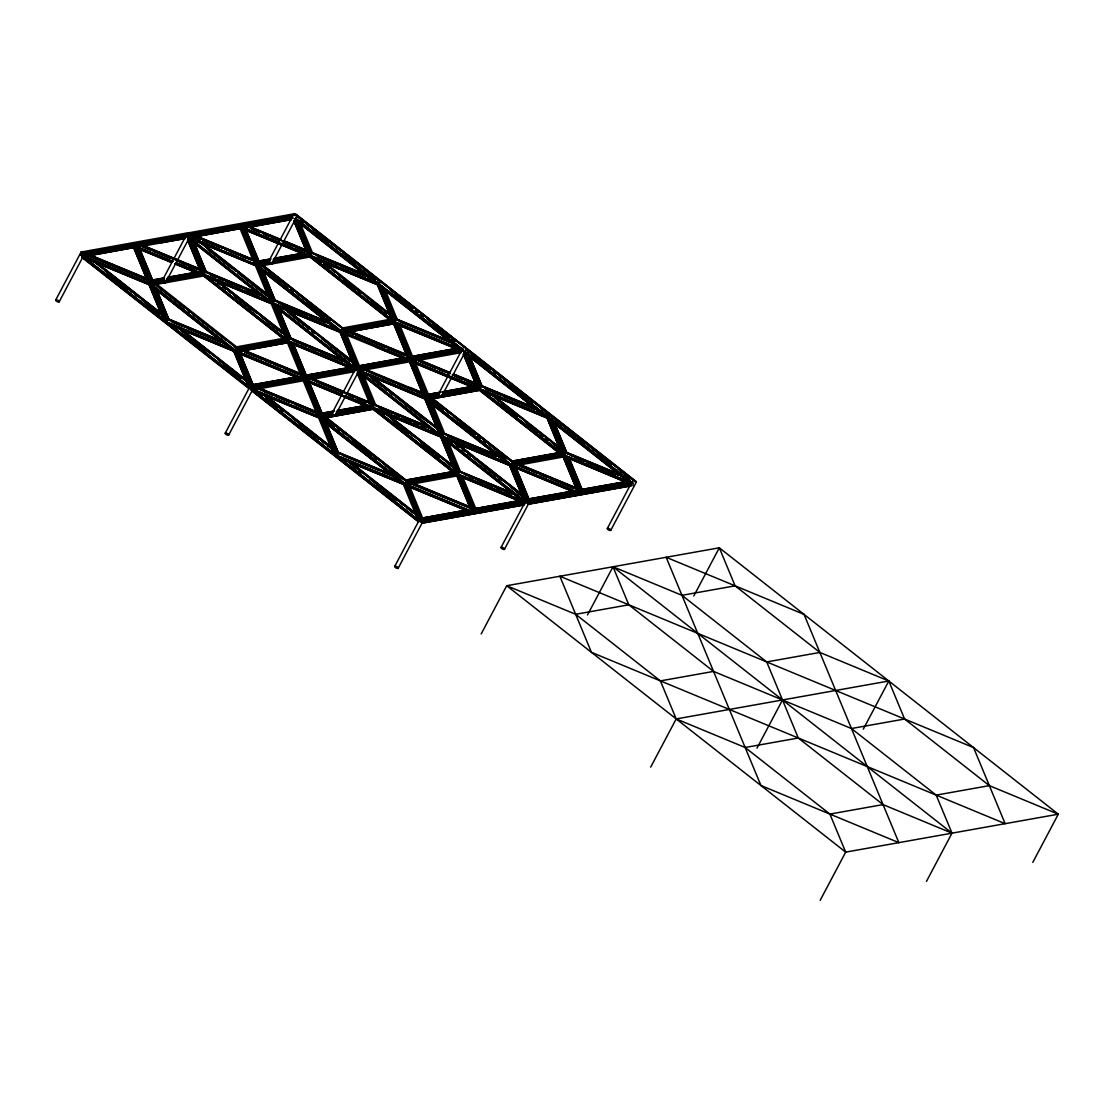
<?xml version="1.0" encoding="UTF-8"?>
<svg xmlns="http://www.w3.org/2000/svg" width="1114" height="1114" viewBox="0 0 1114 1114"><rect width="100%" height="100%" fill="white"/><g stroke="black" fill="none" stroke-linecap="round" stroke-linejoin="round"><path stroke-width="1.5" d="M631.61 484.381L527.632 502.929C525.098 502.511 527.59 497.847 529.136 500.089L577.122 491.692M565.132 455.626L550.734 420.493L565.132 455.626L628.588 481.68L550.734 420.493M165.457 282.914A1.963 0.738 27.9 0 0 163.312 280.965A1.963 0.738 27.9 0 0 162.491 281.967A1.963 0.738 27.9 0 0 165.457 282.914L189.436 237.56L256.54 265.355L258.17 262.417L270.117 260.286M501.035 547.392L525.181 502.08L442.077 436.772L443.581 433.945M170.386 325.065L233.843 351.119L248.255 386.266L170.386 325.065L233.745 351.314L248.255 386.266M358.931 370.767L358.137 371.087M59.153 301.88A1.963 0.738 27.9 0 0 57.009 299.931A1.963 0.738 27.9 0 0 56.187 300.933A1.963 0.738 27.9 0 0 59.153 301.88L83.132 256.526M278.305 303.078L325.901 322.573M395.637 322.433L381.225 287.287L395.637 322.433L459.093 348.473L381.225 287.287M525.279 503.082L525.502 501.37M336.888 329.591L259.116 268.209L273.543 303.356L336.888 329.591L259.019 268.39M374.081 407.989L359.669 372.856L374.081 407.989L437.524 434.042L359.669 372.856M85.639 258.476L149.095 284.53L163.507 319.662L85.639 258.476L148.998 284.711L163.507 319.662M344.783 333.935L358.137 366.074L356.494 368.929L272.707 303.551L274.211 300.71L272.582 303.565L319.857 417.416L372.981 408.1L457.562 474.564L459.038 471.598L445.948 440.072M285.616 338.74L207.747 277.553L285.616 338.74L271.189 303.607L207.845 277.358M344.518 332.752L393.757 323.798L408.267 359.154L344.518 332.752L393.757 323.798M391.919 319.774L377.507 284.627L314.051 258.587L391.919 319.774L377.395 284.822L314.051 258.587M421.008 521.004L406.499 485.634L421.008 521.004L470.261 512.05L406.499 485.634M301.964 378.119L238.201 351.718L301.964 378.119L287.454 342.764L238.312 351.523M354.558 367.3L340.146 332.167L276.69 306.113L340.048 332.348L354.558 367.3L191.942 239.51L255.398 265.564L192.054 239.315M296.477 220.683L310.89 255.83L296.477 220.683L374.234 282.065L243.966 228.105L291.52 219.458M84.511 256.554L133.764 247.6L148.273 282.97L84.511 256.554L133.764 247.6M346.37 361.326L290.935 338.364L278.5 307.993M340.968 330.983L392.337 321.64L341.371 331.304L258.796 266.149L341.051 330.788M407.71 484.924L471.459 511.326L407.71 484.924L456.949 475.957L471.556 511.131M545.345 412.236L541.334 408.838M152.395 285.309L234.65 349.949L286.033 340.606L203.778 275.966L152.493 285.114L234.748 349.768L286.033 340.606M432.497 398.631L512.05 461.154L560.008 452.437M543.743 415.271L465.972 353.89L543.743 415.271L480.385 389.023L465.972 353.89M230.584 348.557L152.813 287.175L230.584 348.557L167.239 322.322L152.813 287.175M352.678 367.634L274.921 306.253L289.334 341.385L352.678 367.634L274.824 306.447M446.296 439.125L509.544 465.541L524.053 500.506L509.641 465.36L446.296 439.125L524.053 500.506M563.252 456.991L577.762 492.36L563.252 456.991L514.014 465.958L577.86 492.165M361.549 372.522L424.796 398.951L439.306 433.903L424.894 398.756L361.549 372.522L439.306 433.903M335.718 413.642L369.709 407.404L305.96 380.988L320.47 416.358L332.334 414.241M409.562 361.827L424.072 397.197L409.562 361.827L360.309 370.795L424.169 397.016M326.193 417.597L405.747 480.12L451.992 471.709M480.385 389.023L543.841 415.076M456.949 475.957L471.459 511.326M512.802 466.669L576.565 493.084L512.802 466.669L527.312 502.038L576.467 493.265M167.239 322.322L230.682 348.376M166.056 280.463L200.214 274.197L174.717 263.642M320.47 416.358L305.96 380.988M396.361 324.174L460.221 350.395L396.361 324.174L410.969 359.349L460.221 350.395M467.476 351.049L490.801 369.11M561.414 452.98L546.988 417.834L483.546 391.78L561.414 452.98L546.988 417.834M236.906 352.623L300.766 378.844L251.513 387.797L236.906 352.623L300.669 379.025M251.513 387.797L237.004 352.442M333.002 452.869L255.134 391.668L318.59 417.722L333.002 452.869L255.245 391.487M304.665 378.314L290.155 342.959L304.665 378.314L353.918 369.361L290.058 343.14M342.221 394.802L307.158 380.278L342.318 394.607M417.75 519.472L339.881 458.272L403.338 484.325L417.75 519.472L339.993 458.091M321.89 418.502L373.274 409.172L455.417 474.007L404.145 483.156L321.89 418.502L373.274 409.172M426.773 397.392L412.264 362.022L426.773 397.392L438.638 395.275M440.239 392.253L428.375 394.37L472.531 386.321M428.194 399.536L479.577 390.206L561.735 455.041L510.449 464.19L428.194 399.536L479.48 390.387L561.735 455.041M455.111 471.946L440.684 436.799L377.242 410.746L455.111 471.946L440.684 436.799M442.021 394.676L476.012 388.438L412.264 362.022M451.713 377.159L477.321 387.533L463.382 353.946M474.16 511.521L459.65 476.151L474.16 511.521L523.413 502.567L459.65 476.151M572.972 491.149L528.913 499.016L515.74 466.85M622.169 475.567L566.734 452.604L554.229 422.053M580.464 492.555L629.716 483.601L580.464 492.555L565.954 457.186L629.619 483.782M55.742 299.945L81.266 251.764M186.525 236.906L185.927 235.89L80.612 254.674L82.339 255.496L83.842 252.655L82.116 251.848L188.531 232.687M137.927 248.241L151.685 281.369L150.181 284.195L83.118 256.429A1.963 0.738 27.9 0 0 82.506 255.621L84.01 252.781L135.964 243.52M171.528 262.319L136.368 247.976L171.431 262.5M172.754 261.609L137.663 247.071L172.837 261.414M204.837 271.886L203.249 274.782L150.362 284.209L151.866 281.382L138.108 248.255M162.045 280.979L185.829 236.084L80.514 254.869A1.963 0.738 27.9 0 1 82.882 256.317A1.963 0.738 27.9 0 1 81.935 256.986M254.577 263.99L190.814 237.588L240.067 228.635L254.577 263.99L190.912 237.407M156.057 284.864L236.265 347.902L234.775 350.729L166.195 322.336L167.699 319.495L153.941 286.395M167.908 319.676L166.404 322.517L234.984 350.924L288.066 341.371L289.543 338.391L276.453 306.865M165.861 281.605L203.486 274.893L205.046 271.969L191.399 239.51M205.255 272.15L203.765 274.991L288.053 341.232L272.331 303.398L274.002 300.529L260.857 268.655M240.067 228.635L190.814 237.588M260.662 268.822L273.752 300.348L272.248 303.189L240.777 227.381L242.267 224.555L190.313 233.815L190.856 234.455M242.671 229.011L306.517 255.231L242.671 229.011L257.278 264.185L269.24 261.887M270.744 259.047L258.88 261.163L246.361 230.598M257.278 264.185L242.768 228.83M268.349 262.013L292.133 217.105L186.818 235.903A1.963 0.738 27.9 0 1 189.269 237.491A1.963 0.738 27.9 0 1 187.765 237.867M188.169 237.783L203.542 274.81L341.288 331.958L394.37 322.406L309.789 255.928L294.472 218.817L295.363 218.957L297.076 215.336L465.248 347.484L296.449 216.088M271.76 263.934A1.963 0.738 27.9 0 0 269.616 261.985A1.963 0.738 27.9 0 0 268.794 263.001A1.963 0.738 27.9 0 0 271.76 263.934L295.628 218.859M238.41 352.706L252.056 385.179L250.358 387.937L234.984 350.924L236.544 348L286.145 339.143M235.193 351.007L303.802 379.428L251.834 388.689L250.427 387.7L235.193 351.007L236.697 348.167L286.256 339.283M303.885 379.359L235.277 350.952L236.781 348.111M310.068 256.025L311.558 253.184M392.337 321.64L310.082 257L392.239 321.835M225.237 433.151L249.104 388.132L250.232 387.909M251.834 388.689L253.338 385.862A1.963 0.738 27.9 0 0 252.391 385.305L252.056 385.179M319.732 417.527L252.613 389.622A1.963 0.738 27.9 0 0 252.001 388.828L253.505 385.987L298.761 377.911M228.648 435.073A1.963 0.738 27.9 0 0 226.504 433.123A1.963 0.738 27.9 0 0 225.682 434.14A1.963 0.738 27.9 0 0 228.648 435.073L252.502 390.025M254.006 389.761L317.769 416.163L254.006 389.761L303.259 380.807L317.769 416.163M235.277 350.952L288.164 341.511L289.793 338.572L276.648 306.698M288.345 341.525L289.849 338.684L347.331 362.496M341.079 331.763L342.569 328.936M356.494 368.929L341.288 331.958L342.847 329.034L392.448 320.178M410.105 360.463L358.137 369.723L356.828 368.943L341.497 332.042L343.084 329.145L392.56 320.317M357.817 368.831L343.307 333.462L357.817 368.831L407.07 359.878L375.655 347.095M473.561 512.579L378.635 284.432L380.139 281.591M380.389 281.772L378.885 284.599L461.99 349.921L463.619 347.067M322.211 420.563L400.177 481.568L336.734 455.515L322.211 420.563L400.079 481.763M331.54 414.185L355.31 369.277M358.137 369.723L359.641 366.896A1.963 0.738 27.9 0 0 358.36 366.214L356.828 368.943M439.738 393.618L427.665 395.609L426.035 398.547L358.917 370.656A1.963 0.738 27.9 0 0 358.304 369.862L359.808 367.021L406.735 358.652M334.952 416.107A1.963 0.738 27.9 0 0 332.808 414.157A1.963 0.738 27.9 0 0 331.986 415.174A1.963 0.738 27.9 0 0 334.952 416.107L358.805 371.059M430.394 402.196L443.497 433.736L441.826 436.591L373.26 408.197L457.548 474.425L404.535 484.033L335.69 455.529L337.194 452.702L324.09 421.176M335.899 455.723L337.403 452.883L394.816 476.667M336.734 455.515L322.308 420.382M393.757 475.455L338.322 452.493L325.887 422.122M431.118 427.929L375.683 404.967L431.215 427.734M410.969 359.349L396.459 323.993M448.524 375.836L413.461 361.312L477.321 387.533M427.762 395.762L426.258 398.589L510.839 465.067L563.865 455.598L565.369 452.771M428.514 401.597L506.48 462.602L443.038 436.549L428.514 401.597L506.383 462.797M437.844 395.219L461.628 350.311M426.161 398.45L479.285 389.134L563.865 455.598L548.13 417.625L479.34 389.037L463.967 352.024L464.817 352.135L466.571 348.529L634.743 480.691L632.794 480.371M441.255 397.141A1.963 0.738 27.9 0 0 439.111 395.192A1.963 0.738 27.9 0 0 438.289 396.208A1.963 0.738 27.9 0 0 441.255 397.141L465.123 352.052M357.664 370.99L373.037 408.002L441.617 436.409L443.247 433.555L430.157 402.029M514.208 466.947L527.66 499.337L526.156 502.163L442.202 436.758L443.706 433.917M443.038 436.549L428.612 401.416M479.285 389.134L480.844 386.21L467.699 354.336M479.563 389.232L481.053 386.391M535.834 408.309L481.986 386.001L469.551 355.631M394.732 566.358L418.599 521.338L419.853 521.143L404.479 484.117L319.955 417.555M466.669 510.115L422.61 517.982L466.78 509.934M398.144 568.279A1.963 0.738 27.9 0 0 395.999 566.33A1.963 0.738 27.9 0 0 395.178 567.346A1.963 0.738 27.9 0 0 398.144 568.279L421.997 523.232L523.914 505.046M446.143 439.905L459.288 471.779L457.659 474.717L404.772 484.144L473.38 512.565M458.829 474.592L444.416 439.459L458.829 474.592L522.271 500.646L444.416 439.459M519.834 500.632L475.762 508.499L518.233 500.743M510.449 464.19L561.832 454.846M549.425 414.617L547.921 417.444L464.817 352.135M548.13 417.625L549.634 414.798L546.236 413.294M579.865 493.613L548.38 417.806L549.884 414.979L553.101 418.349M552.224 417.653L568.711 430.352M504.447 549.313A1.963 0.738 27.9 0 0 502.303 547.364A1.963 0.738 27.9 0 0 501.481 548.38A1.963 0.738 27.9 0 0 504.447 549.313L528.301 504.266L631.917 485.774M567.43 457.645L581.369 490.773L579.684 493.599L510.992 465.248L563.962 455.751L565.592 452.813L552.391 420.995M481.192 633.922L506.703 585.727L719.31 547.796L1058.3 814.195L1032.789 862.389M607.339 528.426L631.123 483.518A1.963 0.738 27.9 0 1 633.142 483.713L464.97 351.564A1.963 0.738 27.9 0 1 464.037 352.247M631.192 483.365L633.114 480.259L465.972 349.295M610.751 530.348A1.963 0.738 27.9 0 0 608.606 528.398A1.963 0.738 27.9 0 0 607.784 529.415A1.963 0.738 27.9 0 0 610.751 530.348L636.275 482.153M587.496 614.956L613.006 566.761L681.963 595.322L766.711 661.925L798.292 738.011L883.04 804.6L951.997 833.161L926.486 881.355M693.799 595.99L719.31 547.796L735.115 585.839L819.862 652.442L888.805 681.002L904.61 719.031L989.343 785.635L1058.3 814.195L845.693 852.126L506.703 585.727L575.646 614.287L660.393 680.891L676.198 718.934L745.141 747.494L829.888 814.083L845.693 852.126L820.183 900.321M650.687 767.114L676.198 718.934L888.805 681.002L863.294 729.183M756.991 748.148L782.501 699.968M203.778 275.966L285.936 340.8M204.586 274.796L190.174 239.649L204.586 274.796L268.042 300.85L190.174 239.649M155.445 283.151L236.363 346.733M276.69 306.113L269.908 300.515M273.543 303.356L259.116 268.209M352.024 367.133L306.266 375.293L293.093 343.126M261.651 264.38L342.555 327.962L261.748 264.185M403.491 357.942L359.418 365.81L401.889 358.067M345.41 396.124L371.018 406.499L345.507 395.93M175.942 262.918L201.523 273.292L187.584 239.719M289.334 341.385L274.921 306.253M527.312 502.038L576.565 493.084M271.189 303.607L207.747 277.553M162.7 281.062L150.975 283.151L200.214 274.197M164.44 278.013L152.576 280.129L139.389 247.962M297.173 376.908L253.115 384.776L240.596 354.21M451.086 341.706L397.238 319.398L451.184 341.525M498.473 455.835L444.639 433.527L498.585 455.64M260.035 294.068L206.187 271.76L194.407 242.977M287.454 342.764L238.201 351.718M375.836 279.043L348.626 257.376M333.935 411.219L322.071 413.336L308.884 381.169M404.145 483.156L455.529 473.812M310.89 255.83L307.729 254.521L293.887 220.753M318.59 417.722L255.134 391.668M456.643 348.459L412.57 356.327L456.74 348.278M222.689 341.594L168.841 319.286L157.06 290.503M626.138 481.666L582.065 489.519L569.546 458.954M330.566 323.283L275.13 300.32L262.709 269.95M515.866 494.532L460.43 471.57L514.376 493.683M366.339 275.102L312.491 252.794L364.863 274.267M403.338 484.325L339.881 458.272M354.6 368.873L355.686 368.887L272.582 303.565M295.447 218.915L295.572 218.163L463.744 350.325L295.447 218.915L378.426 284.251L379.93 281.41L377.66 280.463M189.352 237.769L272.248 303.189M82.965 252.725L188.029 234.065M189.269 233.759L294.333 215.099L293.734 214.083M188.196 234.205L136.228 243.465L134.738 246.305L150.362 284.209M82.339 255.496L184.813 237.212M292.829 217.94L188.642 236.53L186.929 235.708L292.314 217.369M82.506 255.621L134.474 246.347L165.944 322.155M185.021 237.338L134.738 246.305L171.431 261.498M240.777 227.381L188.809 236.655L256.485 265.229M292.996 218.066L241.042 227.34L242.532 224.499L294.792 215.434M161.196 242.713L185.3 238.396M137.663 247.071L185.119 238.605M243.966 228.105L291.422 219.639M152.674 279.948L164.538 277.832M167.922 277.219L195.034 272.387M258.977 260.982L270.841 258.866M274.225 258.253L303.036 253.115M167.824 277.414L196.635 272.276M274.128 258.448L302.938 253.31M151.866 281.382L163.814 279.252M166.863 278.611L199.629 272.86M273.167 259.646L304.735 254.02M163.939 279.391L151.964 281.522L153.119 282.427M167.351 278.779L198.153 273.278M270.242 260.425L258.267 262.556L259.423 263.475M273.654 259.813L304.456 254.312M272.526 261.47L306.517 255.231M309.553 255.816L256.666 265.243L240.944 227.395L309.636 255.747L294.945 220.349M162.435 282.218L150.46 284.362L235.04 350.826M272.498 303.37L256.791 265.536L309.789 255.928L378.635 284.432M258.699 266.343L310.082 257M236.252 346.927L284.209 338.196M342.555 327.962L390.513 319.231M341.58 331.986L394.467 322.545M253.212 384.595L297.285 376.727M306.364 375.098L352.121 366.938M299.708 377.493L252.46 385.917L238.633 352.637M304.763 376.588L352.497 368.163M406.568 358.513L358.764 366.952L344.936 333.671M411.08 357.622L458.801 349.197M305.723 376.671L352.651 368.302M412.027 357.705L458.968 349.336M251.611 387.616L300.766 378.844M304.066 379.373L356.02 370.099L288.289 341.413M410.37 360.407L462.324 351.133M252.001 388.828L303.955 379.554M356.188 370.238L304.233 379.512L372.828 407.919L357.483 370.962M358.304 369.862L410.272 360.588M410.537 360.532L462.491 351.272M307.158 380.278L354.712 371.616M413.461 361.312L461.015 352.651M322.169 413.155L334.033 411.038M337.417 410.425L366.228 405.287M337.319 410.62L366.13 405.468M443.623 391.641L472.433 386.502M321.417 414.478L333.03 412.403M336.358 411.818L367.912 406.178M427.72 395.512L439.348 393.437M442.662 392.852L474.216 387.212M333.309 412.445L321.361 414.575L307.589 381.197M336.623 412.013L369.124 406.053M443.024 392.88L475.65 387.212M320.567 416.176L332.432 414.06M335.815 413.447L369.709 407.404M426.871 397.211L438.735 395.094M442.119 394.481L476.012 388.438M405.747 480.12L453.607 471.584M512.05 461.154L559.91 452.618M560.634 453.523L512.343 462.226L430.491 397.907M406.276 481.318L455.751 472.489L406.039 481.192L324.188 416.873M512.579 462.352L560.342 453.83M529.011 498.821L573.083 490.968M582.162 489.338L626.235 481.485M469.203 510.699L421.955 519.124L407.515 484.59M474.258 509.794L521.505 501.37M575.506 491.734L528.259 500.158L514.431 466.877M580.561 490.828L627.809 482.404M469.76 510.685L422.833 519.054L421.538 518.33M474.23 510.045L522.062 501.523M580.547 491.079L628.366 482.557M421.106 520.809L470.261 512.05M474.258 511.326L523.413 502.567M525.683 503.444L421.329 521.895A1.963 0.738 27.9 0 0 420.382 521.338L404.688 484.214L473.283 512.621M524.012 504.865L422.109 523.037L421.496 522.02M630.315 485.885L528.398 504.071L527.799 503.055M575.646 614.287L628.797 604.805L713.545 671.408L851.444 728.528L936.192 795.118L951.997 833.161L613.006 566.761L628.797 604.805M681.963 595.322L735.115 585.839M660.393 680.891L713.545 671.408M766.711 661.925L819.862 652.442M745.141 747.494L798.292 738.011M851.444 728.528L904.61 719.031M829.888 814.083L883.04 804.6M936.192 795.118L989.343 785.635M188.642 237.881L272.122 303.203M251.472 389.984L419.003 521.032M81.976 256.777L249.508 387.825M420.73 518.191L407.891 485.913M210.421 242.699L253.017 259.715M256.178 260.968L257.64 261.553M307.826 254.326L309.302 254.939L282.26 243.729M409.827 387.407L422.582 392.671M250.455 226.88L280.742 239.413M283.931 240.735L306.239 249.982M248.756 226.407L280.631 239.607M283.819 240.93L306.141 250.177M248.84 226.922L306.559 250.845M311.377 252.836L367.495 276.077M247.238 226.546L306.35 250.928M369.764 277.205L311.349 253.003L297.898 220.614M250.747 228.44L260.3 232.408M263.489 233.717L279.433 240.332M284.209 242.309L304.93 250.887M317.337 256.025L364.849 275.701M252.237 229.289L260.203 232.589M263.391 233.912L268.182 235.89M271.37 237.212L277.748 239.858M284.126 242.49L292.091 245.79M295.28 247.113L304.846 251.082M317.239 256.22L337.82 264.742M340.995 266.051L364.751 275.896M244.063 227.924L279.071 242.42M310.987 255.635L374.346 281.884M195.702 235.695L253.087 259.465M195.604 235.89L252.989 259.646M195.423 236.488L253.407 260.328M396.124 319.426L455.445 344.003M195.73 236.711L253.24 260.537M396.152 319.718L455.222 344.198M195.228 236.948L199.991 238.911M203.152 240.234L222.159 248.102M225.32 249.411L250.664 259.91M399.564 321.807L450.669 342.75M195.131 237.143L199.879 239.106M203.054 240.415L218.887 246.974M229.971 251.569L237.895 254.855M241.056 256.164L245.818 258.128M395.735 322.238L459.093 348.473M394.607 322.447L461.697 350.228L394.648 322.559L396.097 319.607L382.297 286.145M144.152 245.846L201.523 269.602M206.285 271.579L260.133 293.887M275.242 300.139L330.663 323.102M350.994 331.512L406.777 354.628M418.349 359.418L450.237 372.619M453.426 373.942L475.734 383.188M482.084 385.82L535.931 408.114M142.453 245.372L201.425 269.797M350.896 331.707L406.68 354.809M418.251 359.599L450.126 372.814M453.314 374.123L475.636 383.369M142.536 245.902L201.857 270.465M262.793 295.711L205.073 271.802L192.555 241.682M274.016 300.362L331.749 324.271M349.378 331.568L407.111 355.477M418.335 360.128L450.404 373.413M453.607 374.736L476.054 384.038M480.872 386.029L538.591 409.938M546.612 413.266L549.815 414.589M140.935 245.512L201.648 270.563M205.046 271.969L263.475 296.171M274.002 300.529L333.211 325.149M347.777 331.192L411.595 357.622M418.335 360.407L450.321 373.566M453.426 374.945L475.845 384.135M480.844 386.21L538.466 410.175M142.843 246.751L173.13 259.297M176.318 260.606L198.626 269.853M211.033 274.991L258.545 294.667M349.699 332.432L407.07 356.188M418.641 360.978L448.928 373.524M452.117 374.847L476.026 384.748M535.931 409.562L485.147 388.758L489.895 390.722M142.745 246.932L150.71 250.232M153.899 251.555L169.843 258.156M180.997 262.779L185.773 264.756M188.962 266.079L195.34 268.725M210.936 275.186L215.684 277.149M218.845 278.458L223.608 280.422M226.769 281.745L241.028 287.649M245.776 289.612L258.448 294.862M283.053 305.055L306.81 314.886M309.971 316.209L325.803 322.768M349.601 332.613L352.79 333.935M355.965 335.258L384.664 347.136M387.853 348.459L403.783 355.06M420.145 361.827L436.075 368.428M439.264 369.751L444.04 371.728M455.208 376.351L461.586 378.997M466.362 380.974L475.929 384.943M493.07 392.044L499.406 394.662M504.155 396.626L534.247 409.089M176.012 262.723L201.523 273.292M204.684 274.601L268.042 300.85M273.64 303.161L336.985 329.396M344.602 332.571L408.365 358.973M176.123 263.545L203.333 274.712L188.085 237.978M341.497 332.042L410.189 360.393M410.439 360.602L479.131 388.953M343.209 333.657L407.07 359.878M174.62 263.823L200.116 274.392M412.166 362.217L475.915 388.619M483.546 391.78L546.89 418.029M89.399 254.66L148.371 279.085M291.033 338.183L346.468 361.145M365.1 369.082L422.484 392.852M566.831 452.423L620.679 474.717M89.315 254.855L148.273 279.28M87.783 254.716L147.104 279.294M289.821 338.391L347.54 362.315M365.183 369.611L424.504 394.189M621.737 475.873L565.62 452.632L552.447 420.939M88.159 255.05L146.923 279.391M289.793 338.572L348.905 363.053M364.139 369.361L424.323 394.286M565.592 452.813L623.116 476.639M87.853 255.022L146.937 279.503M363.624 369.249L424.337 394.398M565.647 452.925L623.116 476.736M88.925 255.914L147.521 280.185M296.547 341.914L344.365 361.716M366.311 370.809L421.746 393.771M570.744 455.487L618.562 475.288M88.828 256.095L147.424 280.38M293.26 340.773L298.037 342.764M301.226 344.073L306.002 346.064M309.191 347.373L317.17 350.673M320.345 351.996L342.666 361.242M370.962 372.967L394.718 382.798M397.893 384.121L413.726 390.68M416.887 391.989L421.649 393.952M575.437 457.659L583.402 460.959M586.591 462.268L615.276 474.16M84.608 256.373L148.371 282.775M289.431 341.204L352.79 367.439M565.216 455.431L628.588 481.68M360.309 370.795L424.072 397.197M564.088 455.64L631.206 483.532M290.155 342.959L353.918 369.361M565.954 457.186L629.716 483.601M168.938 319.105L222.786 341.413M244.69 350.478L302.075 374.248M312.045 378.384L343.92 391.585M347.108 392.908L369.43 402.154M518.901 464.065L576.286 487.835M244.593 350.673L301.978 374.443M311.948 378.565L369.333 402.335M518.804 464.246L576.175 488.016M223.83 342.569L167.713 319.328L154.554 287.621M243.075 350.534L300.808 374.443M312.031 379.094L369.751 403.003M374.569 404.995L432.288 428.904M443.511 433.555L499.629 456.81M518.873 464.775L581.411 490.675L567.583 457.394M167.699 319.495L226.908 344.115M234.135 347.011L236.265 347.902M241.473 350.158L302.103 375.265M312.017 379.373L371.143 403.769M432.162 429.141L374.541 405.176L361.089 372.786M443.497 433.736L502.498 458.174M518.873 465.053L581.188 490.759M172.099 321.862L222.772 342.847M244.983 352.052L300.766 375.153M312.338 379.944L342.625 392.49M347.401 394.467L366.534 402.391M378.941 407.529L429.614 428.528M447.898 436.089L496.983 456.434M519.194 465.624L574.977 488.74M171.988 322.043L183.072 326.639M187.82 328.602L221.087 342.388M244.885 352.247L262.417 359.502M265.605 360.825L270.382 362.802M273.571 364.125L279.948 366.771M284.738 368.748L299.081 374.68M317.017 382.116L342.527 392.685M348.905 395.331L353.681 397.308M356.87 398.631L366.436 402.586M378.844 407.738L391.515 412.974M394.69 414.283L399.439 416.26M402.6 417.569L410.523 420.841M413.684 422.15L418.432 424.128M421.607 425.437L426.356 427.4M447.786 436.284L495.298 455.96M519.096 465.819L528.649 469.774M531.838 471.097L536.628 473.074M539.817 474.397L546.18 477.043M550.97 479.02L573.278 488.266M374.179 407.808L437.524 434.042M443.135 436.368L506.48 462.602M514.014 465.958L577.762 492.36M441.993 436.563L510.574 464.97M511.075 465.179L579.684 493.599L563.962 455.751M304.136 379.568L372.744 407.975M442.202 436.758L510.783 465.151L526.351 502.219M305.863 381.183L340.926 395.707M344.115 397.03L369.611 407.585M377.242 410.746L440.587 436.994M260.495 388.521L316.279 411.637M258.796 388.048L316.181 411.818M257.264 387.923L316.599 412.486M459.316 471.598L517.035 495.507M257.306 388.118L316.432 412.695M459.288 471.779L516.812 495.591M259.98 389.747L315.443 412.737M464.441 474.453L512.259 494.254M264.659 391.933L272.582 395.219M275.743 396.528L290.002 402.433M294.75 404.396L315.332 412.918M469.119 476.625L473.91 478.602M477.098 479.925L493.029 486.526M496.217 487.848L501.008 489.826M504.196 491.149L510.574 493.781M458.926 474.411L522.271 500.646M457.784 474.606L524.889 502.4M459.553 476.346L523.315 502.748M338.433 452.312L392.267 474.606M412.598 483.03L469.969 506.786M412.5 483.211L469.871 506.981M337.208 452.521L393.326 475.775M410.969 483.072L470.303 507.65M410.969 483.351L470.011 507.803M343.168 455.723L379.596 470.804M382.659 472.308L392.267 476.054M412.779 484.785L470.261 508.36M336.832 455.334L400.177 481.568M406.401 485.829L470.164 512.231M190.146 233.689L188.419 232.882L293.873 213.832A1.963 0.738 27.9 0 1 295.433 213.902A1.963 0.738 27.9 0 1 297.173 215.141L635.036 480.607A1.963 0.738 27.9 0 1 636.331 481.889A1.963 0.738 27.9 0 1 635.314 482.265M386.809 413.99L453.997 466.78M295.572 214.793L465.067 347.986M466.432 349.072L634.562 481.192M300.808 219.806L303.537 221.951M306.28 224.109L309.01 226.253M313.104 229.47L340.424 250.942M389.649 289.626L412.876 307.882M415.606 310.026L418.349 312.171M421.078 314.315L423.807 316.473M426.537 318.618L455.222 341.163M493.53 371.254L496.259 373.413M498.988 375.557L533.146 402.391M571.44 432.497L574.17 434.641M578.277 437.858L605.598 459.33M608.328 461.474L611.057 463.619M617.894 468.994L630.092 478.839L626.04 475.664M300.683 219.973L303.384 222.09M315.541 231.642L329.034 242.253M342.541 252.878L356.048 263.489M370.906 275.158L376.309 279.405M395.024 294.11L412.779 308.063M415.508 310.221L418.237 312.366M420.981 314.51L423.71 316.655M433.262 324.174L449.666 337.055M452.395 339.199L455.125 341.344M471.57 354.266L490.703 369.305M493.432 371.449L496.162 373.594M509.822 384.33L527.576 398.283M530.306 400.427L533.049 402.586M555.802 420.465L558.504 422.596M567.959 430.018L584.168 442.759M597.675 453.37L611.182 463.981M548.38 417.806L631.485 483.114M296.38 220.878L374.234 282.065M381.127 287.482L458.982 348.668M550.622 420.674L628.477 481.861M322.587 260.732L390.791 314.608M493.349 395.205L560.272 447.8M319.718 259.604L390.652 315.137M490.439 393.548L561.512 449.415M322.211 261.679L390.415 315.276M490.341 393.799L561.275 449.555M323.812 263.517L329.215 267.75M331.902 269.867L334.604 271.997M338.656 275.172L361.577 293.191M364.264 295.307L387.199 313.326M494.658 397.782L517.578 415.787M524.318 421.092L543.2 435.922M545.902 438.039L548.603 440.169M551.291 442.286L559.381 448.65M323.714 263.698L329.103 267.945M343.947 279.6L356.076 289.139M358.778 291.255L361.479 293.372M370.906 300.794L381.698 309.274M384.4 311.391L387.101 313.507M501.3 403.268L517.481 415.982M528.273 424.462L537.714 431.87M540.401 434L543.103 436.117M545.804 438.234L548.492 440.35M556.582 446.714L559.284 448.831M314.148 258.392L392.017 319.579M483.643 391.599L561.512 452.785M432.594 398.45L512.148 460.973M260.954 264.464L342.973 328.909L260.801 264.547M431.814 398.742L512.468 462.115M260.718 265.188L288.039 286.66M290.782 288.805L293.511 290.949M296.24 293.093L330.385 319.941M431.591 399.466L443.873 409.13M446.617 411.275L449.346 413.419M453.44 416.636L475.302 433.819M478.031 435.964L480.761 438.108M483.49 440.253L486.233 442.411M488.962 444.556L506.717 458.508M268.822 271.816L282.483 282.552M285.212 284.697L287.941 286.841M290.67 288.999L293.414 291.144M307.074 301.88L324.828 315.833M327.558 317.977L330.287 320.122M431.48 399.648L443.776 409.311M460.166 422.192L475.205 434M477.934 436.145L480.663 438.303M483.392 440.448L486.122 442.592M497.053 451.184L506.619 458.69M428.291 399.355L510.546 463.995M256.763 265.397L341.344 331.861M203.208 243.813L267.416 294.263M287.955 310.402L352.163 360.866M371.338 375.933L436.911 427.47M456.086 442.537L521.658 494.059M200.381 241.849L267.318 294.444M287.858 310.597L353.43 362.134M371.241 376.128L436.813 427.651M455.988 442.731L521.561 494.254M200.2 242.351L268.544 296.059M272.652 299.276L275.381 301.434M283.583 307.882L353.291 362.663M368.33 374.471L438.039 429.266M442.147 432.483L444.876 434.627M455.821 443.233L522.786 495.869M200.06 242.56L269.658 297.146M283.624 308.23L353.235 362.816M368.191 374.694L439.027 430.366M451.755 440.364L522.731 496.022M206.8 248.436L235.486 270.981M245.052 278.5L266.9 295.67M287.454 311.823L309.302 328.992M312.031 331.137L314.775 333.281M321.598 338.656L350.283 361.201M370.837 377.34L387.226 390.22M389.956 392.379L392.685 394.523M395.414 396.668L428.208 422.429M455.584 443.943L459.678 447.16M462.407 449.318L465.137 451.462M467.866 453.607L470.609 455.751M473.339 457.896L502.024 480.44M510.212 486.888L521.143 495.465M207.886 249.55L231.294 267.945M237.602 272.902L266.803 295.851M290.086 314.148L303.746 324.884M306.475 327.029L309.205 329.187M311.934 331.331L314.663 333.476M328.324 344.212L350.186 361.382M370.725 377.535L381.656 386.126M384.386 388.271L387.129 390.415M389.858 392.56L392.588 394.704M404.883 404.368L424.002 419.407M456.851 445.21L459.581 447.355M462.31 449.499L465.039 451.657M467.769 453.802L470.512 455.946M481.429 464.538L496.454 476.346M499.197 478.491L501.927 480.635M518.316 493.516L521.046 495.66M441.743 436.396L358.638 371.073L441.617 436.409M190.076 239.844L267.931 301.031M359.571 373.037L437.426 434.237M444.319 439.64L522.174 500.84M216.283 279.698L283.207 332.306M387.143 413.976L452.702 465.513M216.172 279.893L283.109 332.487M216.005 280.394L282.984 333.03M384.135 412.514L453.844 467.309M213.415 278.57L284.112 334.242M384.038 412.765L453.607 467.448M217.508 282.483L220.21 284.599M222.911 286.716L225.599 288.846M228.3 290.963L231.002 293.079M233.689 295.196L256.61 313.215M260.662 316.39L282.232 333.351M391.056 418.864L412.626 435.825M420.716 442.174L439.598 457.019M446.338 462.31L451.727 466.557M217.411 282.664L220.112 284.794M222.8 286.911L225.501 289.027M234.943 296.449L252.474 310.221M265.954 320.818L278.096 330.357M394.997 422.234L408.476 432.831M423.32 444.486L434.098 452.966M436.799 455.083L439.501 457.2M377.34 410.565L455.208 471.751M203.486 274.893L288.066 341.371M373.176 409.353L455.417 474.007M326.291 417.416L405.844 479.939M155.849 284.571L236.669 347.888M324.202 416.998L405.761 481.109M157.144 286.298L184.367 307.951M187.208 309.915L189.84 312.254M192.666 314.218L225.446 339.979M325.274 418.432L334.841 425.938M337.57 428.082L340.299 430.241M343.042 432.385L345.772 434.53M348.501 436.674L377.186 459.219M385.388 465.666L401.681 478.742L392.114 471.222M325.177 418.613L334.743 426.133M337.472 428.277L340.202 430.422M353.862 441.158L371.63 455.111M374.36 457.269L377.089 459.414M321.988 418.321L404.243 482.961M96.904 262.779L162.477 314.301M180.287 328.296L247.224 380.904M266.371 395.957L331.972 447.508M348.417 460.43L416.72 514.111M94.077 260.815L162.379 314.496M180.19 328.477L248.492 382.172M264.937 395.094L331.875 447.689M348.306 460.611L416.622 514.292M93.896 261.317L162.24 315.025M166.348 318.242L169.077 320.4M178.644 327.92L248.366 382.701M262.027 393.437L333.114 449.304M335.843 451.449L338.572 453.593M348.139 461.112L417.847 515.907M93.771 261.539L162.087 315.234M166.181 318.451L168.91 320.595M178.477 328.115L248.283 382.854M260.537 392.601L332.947 449.499M335.676 451.657L338.405 453.802M346.607 460.235L417.778 516.047M104.716 270.716L132.023 292.188M134.766 294.333L137.495 296.477M141.589 299.694L160.708 314.719M181.206 330.83L209.878 353.361M218.079 359.808L241.292 378.05M265.912 397.406L283.68 411.358M291.882 417.806L319.217 439.292M321.946 441.436L324.689 443.581M327.419 445.739L330.148 447.884M349.281 462.923L361.59 472.587M369.778 479.034L397.113 500.506M399.856 502.665L402.586 504.809M406.68 508.026L413.517 513.401M107.209 272.944L127.706 289.055M145.488 303.022L159.149 313.772M185.133 334.186L205.644 350.297M223.413 364.264L241.181 378.231M265.759 397.545L278.068 407.223M280.798 409.367L283.527 411.512M298.566 423.334L319.077 439.445M353.263 466.306L355.993 468.465M358.722 470.609L361.465 472.754M376.504 484.576L397.016 500.687M85.736 258.281L163.605 319.467M170.484 324.87L248.352 386.071M82.464 257.515L249.09 388.118M250.58 389.635L418.753 521.798M82.352 257.696L249.16 388.786A1.963 0.738 27.9 0 1 250.037 388.076A1.963 0.738 27.9 0 1 252.391 389.524A1.963 0.738 27.9 0 1 251.43 390.192M251.848 390.903L418.655 521.979M554.201 422.415L566.734 452.604M569.449 459.149L582.065 489.519M572.819 473.158L574.824 477.962M469.454 355.812L481.986 386.001M515.643 467.031L528.913 499.016M467.838 355.31L480.635 386.126M463.271 354.141L477.224 387.714M385.472 290.615L397.238 319.398M399.397 324.16L412.57 356.327M415.188 362.203L428.375 394.37M432.204 403.157L444.639 433.527M447.995 441.2L460.43 471.57M462.491 476.514L475.762 508.499M397.461 322.879L411.874 357.58M413.252 360.922L427.665 395.609M461.28 476.36L475.051 509.739M382.102 286.326L395.846 319.426M397.28 322.865L411.693 357.566M413.071 360.908L427.484 395.609M461.126 476.611L474.87 509.725M393.66 323.979L408.267 359.154M299.958 222.619L312.491 252.794M346.9 335.244L359.418 365.81M363.248 374.596L375.683 404.967M409.437 485.815L422.61 517.982M297.911 221.059L311.14 252.92M360.894 372.717L374.332 405.092M293.762 220.892L307.729 254.521M357.079 372.912L370.92 406.68M246.264 230.793L258.88 261.163M261.943 268.558L275.13 300.32M278.403 308.188L290.935 338.364M292.996 343.321L306.266 375.293M308.787 381.35L322.071 413.336M325.789 422.317L338.322 452.493M244.398 229.024L258.17 262.417M291.158 341.845L305.556 376.546M244.189 229.178L257.988 262.403M290.977 341.831L305.389 376.532M307.422 381.448L321.18 414.575M323.854 420.995L336.943 452.521M278.737 314.872L280.714 319.634M308.843 387.366L310.834 392.17M319.983 417.694L335.69 455.529M288.164 341.511L335.439 455.361M255.398 265.564L269.811 300.696M193.655 241.585L206.187 271.76M240.499 354.391L253.115 384.776M187.472 239.9L201.425 273.487M139.292 248.157L152.576 280.129M156.963 290.698L168.841 319.286M138.094 247.99L151.922 281.285M153.704 286.214L167.448 319.314M136.465 247.795L150.975 283.151M150.487 284.502L166.195 322.336M133.666 247.781L148.273 282.97M463.772 351.954L465.025 354.962M81.907 252.906A1.963 0.738 27.9 0 1 82.227 251.653M186.135 236.822A1.963 0.738 27.9 0 1 185.829 236.084M633.615 485.481A1.963 0.738 27.9 0 1 633.156 485.342M461.642 350.632A1.963 0.738 27.9 0 1 463.647 350.52L295.475 218.358A1.963 0.738 27.9 0 1 294.542 219.054M525.348 503.431A1.963 0.738 27.9 0 1 525.989 502.344A1.963 0.738 27.9 0 1 528.301 504.266M356.16 370.489A1.963 0.738 27.9 0 1 355.658 369.054A1.963 0.738 27.9 0 1 358.318 370.14A1.963 0.738 27.9 0 1 358.151 371.296M292.439 217.857A1.963 0.738 27.9 0 1 292.133 217.105M418.488 521.617A1.963 0.738 27.9 0 1 420.34 521.561A1.963 0.738 27.9 0 1 421.997 523.232M465.234 351.843L633.239 483.532L465.234 351.843M804.057 614.399L666.158 557.279L760.946 785.523L898.845 842.644L804.057 614.399M973.552 747.591L559.855 576.244L591.45 652.331L1005.148 823.678L973.552 747.591"/></g></svg>
